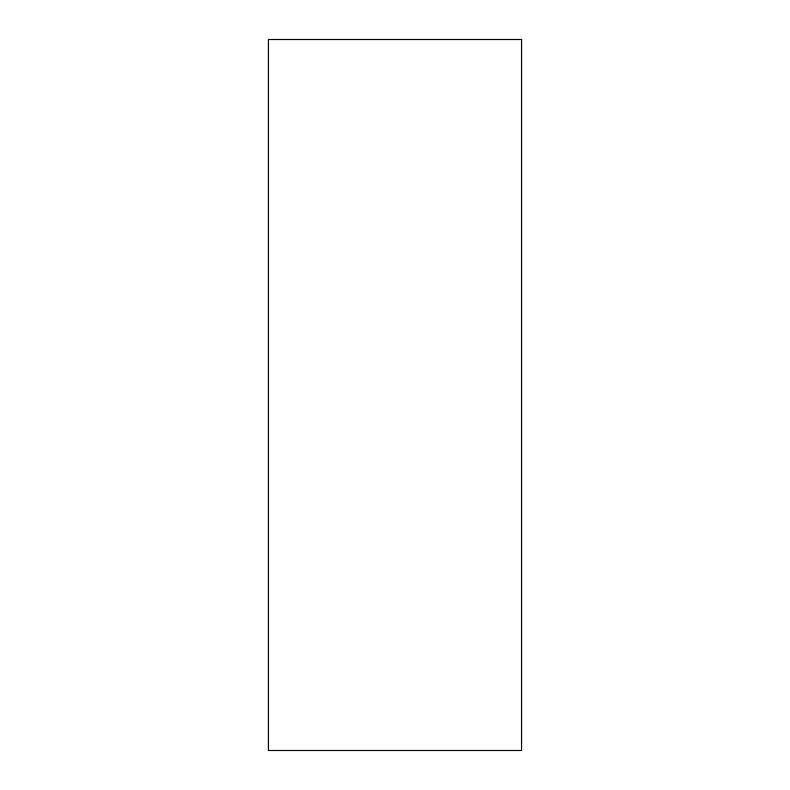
<?xml version="1.0" encoding="UTF-8"?>
<svg xmlns="http://www.w3.org/2000/svg" width="790" height="790" viewBox="0 0 790 790"><rect width="100%" height="100%" fill="white"/><g stroke="black" fill="none" stroke-linecap="round" stroke-linejoin="round"><path stroke-width="1.19" d="M521.558 39.5L268.442 39.5L268.442 750.5L521.558 750.5L521.558 39.5"/></g></svg>
